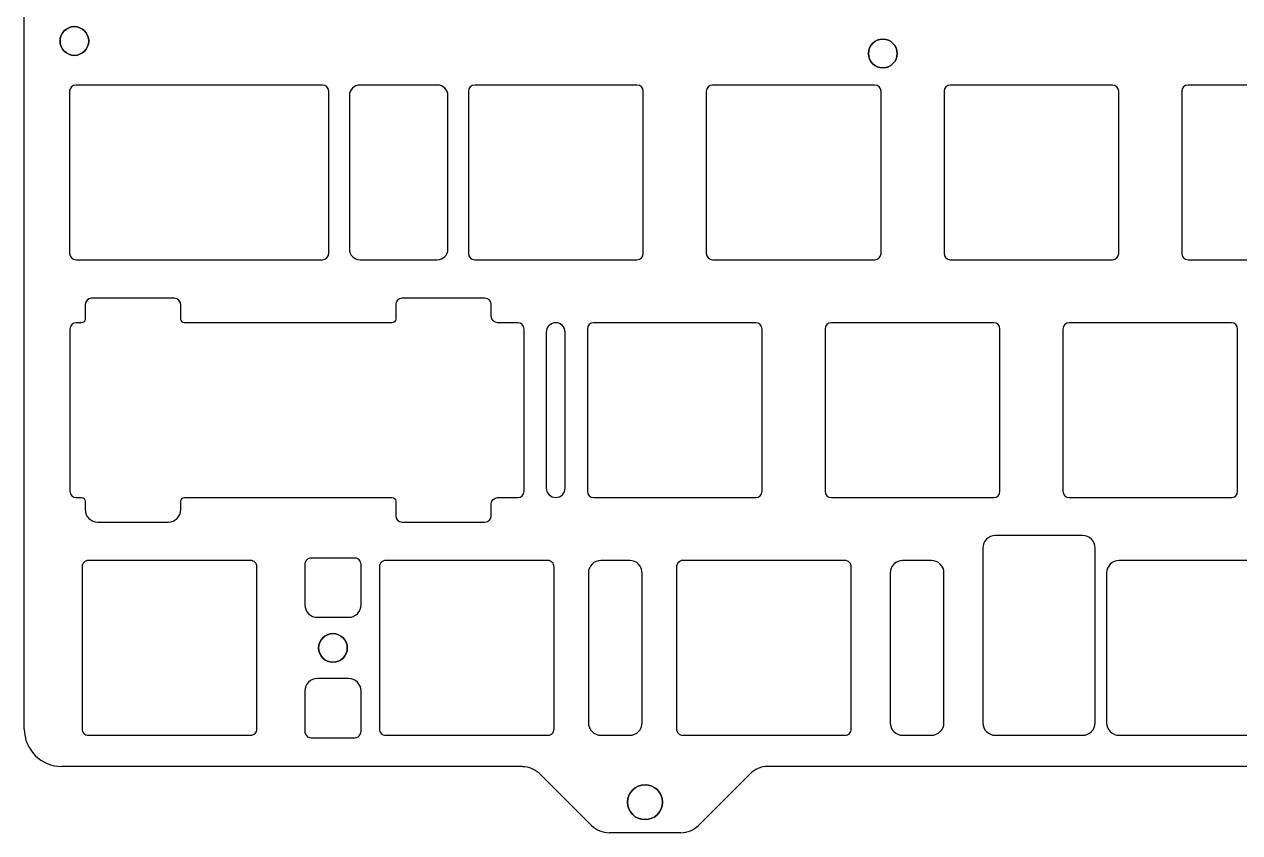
# Model space of a CAD drawing. Header units: millimetres. Extents: x 20 to 368, y 21 to 151.
# Drawn here: x 20.4 to 117.8, y 21.1 to 85.8 of the extents above; entities that cross this region are included whole.
import ezdxf

# ---------------------------------------------------------------- set-up
doc = ezdxf.new("R2010")
doc.units = ezdxf.units.MM
doc.header["$MEASUREMENT"] = 0

msp = doc.modelspace()

# ---------------------------------------------------------------- linework, layer by layer
for p, q in [((20.441, 29.358), (20.441, 142.371)), ((20.441, 29.358), (20.441, 142.371)), ((44.336, 80.958), (24.573, 80.958)), ((44.336, 80.958), (24.573, 80.958)), ((53.525, 80.958), (47.339, 80.958)), ((53.525, 80.958), (47.339, 80.958)), ((69.528, 80.958), (56.528, 80.958)), ((69.528, 80.958), (56.528, 80.958)), ((88.578, 80.958), (75.578, 80.958)), ((88.578, 80.958), (75.578, 80.958)), ((107.628, 80.958), (94.628, 80.958)), ((107.628, 80.958), (94.628, 80.958)), ((126.678, 80.958), (113.678, 80.958)), ((126.678, 80.958), (113.678, 80.958)), ((24.073, 80.458), (24.073, 67.458)), ((24.073, 80.458), (24.073, 67.458)), ((44.836, 67.458), (44.836, 80.458)), ((44.836, 67.458), (44.836, 80.458)), ((46.487, 80.106), (46.487, 67.811)), ((46.487, 80.106), (46.487, 67.811)), ((54.377, 67.811), (54.377, 80.106)), ((54.377, 67.811), (54.377, 80.106)), ((56.028, 80.458), (56.028, 67.458)), ((56.028, 80.458), (56.028, 67.458)), ((70.028, 67.458), (70.028, 80.458)), ((70.028, 67.458), (70.028, 80.458)), ((75.078, 80.458), (75.078, 67.458)), ((75.078, 80.458), (75.078, 67.458)), ((89.078, 67.458), (89.078, 80.458)), ((89.078, 67.458), (89.078, 80.458)), ((94.128, 80.458), (94.128, 67.458)), ((94.128, 80.458), (94.128, 67.458)), ((108.128, 67.458), (108.128, 80.458)), ((108.128, 67.458), (108.128, 80.458)), ((113.178, 80.458), (113.178, 67.458)), ((113.178, 80.458), (113.178, 67.458)), ((24.573, 66.958), (44.336, 66.958)), ((24.573, 66.958), (44.336, 66.958)), ((47.339, 66.958), (53.525, 66.958)), ((47.339, 66.958), (53.525, 66.958)), ((56.528, 66.958), (69.528, 66.958)), ((56.528, 66.958), (69.528, 66.958)), ((75.578, 66.958), (88.578, 66.958)), ((75.578, 66.958), (88.578, 66.958)), ((94.628, 66.958), (107.628, 66.958)), ((94.628, 66.958), (107.628, 66.958)), ((113.678, 66.958), (126.678, 66.958)), ((113.678, 66.958), (126.678, 66.958)), ((25.318, 63.37), (25.318, 62.208)), ((25.318, 63.37), (25.318, 62.208)), ((32.473, 63.87), (25.818, 63.87)), ((32.473, 63.87), (25.818, 63.87)), ((32.973, 62.208), (32.973, 63.37)), ((32.973, 62.208), (32.973, 63.37)), ((50.194, 63.37), (50.194, 62.208)), ((50.194, 63.37), (50.194, 62.208)), ((57.349, 63.87), (50.694, 63.87)), ((57.349, 63.87), (50.694, 63.87)), ((57.849, 62.408), (57.849, 63.37)), ((57.849, 62.408), (57.849, 63.37)), ((24.098, 61.408), (24.098, 48.408)), ((24.098, 61.408), (24.098, 48.408)), ((25.018, 61.908), (24.598, 61.908)), ((25.018, 61.908), (24.598, 61.908)), ((49.894, 61.908), (33.273, 61.908)), ((49.894, 61.908), (33.273, 61.908)), ((59.978, 61.908), (58.349, 61.908)), ((59.978, 61.908), (58.349, 61.908)), ((60.478, 48.408), (60.478, 61.408)), ((60.478, 48.408), (60.478, 61.408)), ((65.553, 61.408), (65.553, 48.408)), ((65.553, 61.408), (65.553, 48.408)), ((79.053, 61.908), (66.053, 61.908)), ((79.053, 61.908), (66.053, 61.908)), ((79.553, 48.408), (79.553, 61.408)), ((79.553, 48.408), (79.553, 61.408)), ((84.603, 61.408), (84.603, 48.408)), ((84.603, 61.408), (84.603, 48.408)), ((98.103, 61.908), (85.103, 61.908)), ((98.103, 61.908), (85.103, 61.908)), ((98.603, 48.408), (98.603, 61.408)), ((98.603, 48.408), (98.603, 61.408)), ((103.653, 61.408), (103.653, 48.408)), ((103.653, 61.408), (103.653, 48.408)), ((117.153, 61.908), (104.153, 61.908)), ((117.153, 61.908), (104.153, 61.908)), ((117.653, 48.408), (117.653, 61.408)), ((117.653, 48.408), (117.653, 61.408)), ((62.256, 61.149), (62.256, 48.668)), ((62.256, 61.149), (62.256, 48.668)), ((63.775, 48.668), (63.775, 61.149)), ((63.775, 48.668), (63.775, 61.149)), ((24.598, 47.908), (25.018, 47.908)), ((24.598, 47.908), (25.018, 47.908)), ((33.273, 47.908), (49.894, 47.908)), ((33.273, 47.908), (49.894, 47.908)), ((58.349, 47.908), (59.978, 47.908)), ((58.349, 47.908), (59.978, 47.908)), ((66.053, 47.908), (79.053, 47.908)), ((66.053, 47.908), (79.053, 47.908)), ((85.103, 47.908), (98.103, 47.908)), ((85.103, 47.908), (98.103, 47.908)), ((104.153, 47.908), (117.153, 47.908)), ((104.153, 47.908), (117.153, 47.908)), ((25.318, 47.608), (25.318, 46.946)), ((25.318, 47.608), (25.318, 46.946)), ((32.973, 46.946), (32.973, 47.608)), ((32.973, 46.946), (32.973, 47.608)), ((50.194, 47.608), (50.194, 46.446)), ((50.194, 47.608), (50.194, 46.446)), ((57.849, 46.446), (57.849, 47.408)), ((57.849, 46.446), (57.849, 47.408)), ((26.318, 45.946), (31.973, 45.946)), ((26.318, 45.946), (31.973, 45.946)), ((50.694, 45.946), (57.349, 45.946)), ((50.694, 45.946), (57.349, 45.946)), ((60.343, 26.358), (23.441, 26.358)), ((60.343, 26.358), (23.441, 26.358)), ((246.081, 26.358), (80, 26.358)), ((246.081, 26.358), (80, 26.358)), ((65.891, 21.639), (61.757, 25.773)), ((65.891, 21.639), (61.757, 25.773)), ((78.586, 25.773), (74.452, 21.639)), ((78.586, 25.773), (74.452, 21.639)), ((73.038, 21.053), (67.305, 21.053)), ((73.038, 21.053), (67.305, 21.053))]:
    msp.add_line(p, q)
for points in [[(106.235, 29.859), (106.235, 43.858, 0.414214), (105.234, 44.859), (98.235, 44.859, 0.414214), (97.235, 43.858), (97.235, 29.859, 0.414214), (98.235, 28.859), (105.234, 28.859, 0.414214)], [(106.235, 29.859), (106.235, 43.858, 0.414214), (105.234, 44.859), (98.235, 44.859, 0.414214), (97.235, 43.858), (97.235, 29.859, 0.414214), (98.235, 28.859), (105.234, 28.859, 0.414214)], [(39.072, 29.359), (39.072, 42.358, 0.414214), (38.571, 42.858), (25.572, 42.858, 0.414214), (25.072, 42.358), (25.072, 29.359, 0.414214), (25.572, 28.858), (38.571, 28.858, 0.414214)], [(39.072, 29.359), (39.072, 42.358, 0.414214), (38.571, 42.858), (25.572, 42.858, 0.414214), (25.072, 42.358), (25.072, 29.359, 0.414214), (25.572, 28.858), (38.571, 28.858, 0.414214)], [(47.419, 39.308), (47.419, 42.558, 0.414214), (46.919, 43.058), (43.419, 43.058, 0.414214), (42.919, 42.558), (42.919, 39.308, 0.414214), (43.919, 38.308), (46.419, 38.308, 0.414214)], [(47.419, 39.308), (47.419, 42.558, 0.414214), (46.919, 43.058), (43.419, 43.058, 0.414214), (42.919, 42.558), (42.919, 39.308, 0.414214), (43.919, 38.308), (46.419, 38.308, 0.414214)], [(62.885, 29.359), (62.885, 42.358, 0.414214), (62.384, 42.858), (49.385, 42.858, 0.414214), (48.885, 42.358), (48.885, 29.359, 0.414214), (49.385, 28.858), (62.384, 28.858, 0.414214)], [(62.885, 29.359), (62.885, 42.358, 0.414214), (62.384, 42.858), (49.385, 42.858, 0.414214), (48.885, 42.358), (48.885, 29.359, 0.414214), (49.385, 28.858), (62.384, 28.858, 0.414214)], [(69.948, 29.859), (69.948, 41.858, 0.414214), (68.947, 42.858), (66.634, 42.858, 0.414214), (65.634, 41.858), (65.634, 29.859, 0.414214), (66.634, 28.858), (68.947, 28.858, 0.414214)], [(69.948, 29.859), (69.948, 41.858, 0.414214), (68.947, 42.858), (66.634, 42.858, 0.414214), (65.634, 41.858), (65.634, 29.859, 0.414214), (66.634, 28.858), (68.947, 28.858, 0.414214)], [(73.197, 28.858), (86.196, 28.858, 0.414214), (86.696, 29.359), (86.696, 42.358, 0.414214), (86.196, 42.858), (73.197, 42.858, 0.414214), (72.697, 42.358), (72.697, 29.359, 0.414214)], [(73.197, 28.858), (86.196, 28.858, 0.414214), (86.696, 29.359), (86.696, 42.358, 0.414214), (86.196, 42.858), (73.197, 42.858, 0.414214), (72.697, 42.358), (72.697, 29.359, 0.414214)], [(94.123, 29.859), (94.123, 41.858, 0.414214), (93.122, 42.858), (90.809, 42.858, 0.414214), (89.809, 41.858), (89.809, 29.859, 0.414214), (90.809, 28.858), (93.122, 28.858, 0.414214)], [(94.123, 29.859), (94.123, 41.858, 0.414214), (93.122, 42.858), (90.809, 42.858, 0.414214), (89.809, 41.858), (89.809, 29.859, 0.414214), (90.809, 28.858), (93.122, 28.858, 0.414214)], [(142.134, 42.858), (108.154, 42.858, 0.414214), (107.154, 41.858), (107.154, 29.859, 0.414214), (108.154, 28.859), (142.134, 28.859, 0.414214), (143.135, 29.859), (143.135, 41.858, 0.414214)], [(142.134, 42.858), (108.154, 42.858, 0.414214), (107.154, 41.858), (107.154, 29.859, 0.414214), (108.154, 28.859), (142.134, 28.859, 0.414214), (143.135, 29.859), (143.135, 41.858, 0.414214)], [(47.419, 29.158), (47.419, 32.408, 0.414214), (46.419, 33.408), (43.919, 33.408, 0.414214), (42.919, 32.408), (42.919, 29.158, 0.414214), (43.419, 28.658), (46.919, 28.658, 0.414214)], [(47.419, 29.158), (47.419, 32.408, 0.414214), (46.419, 33.408), (43.919, 33.408, 0.414214), (42.919, 32.408), (42.919, 29.158, 0.414214), (43.419, 28.658), (46.919, 28.658, 0.414214)]]:
    msp.add_lwpolyline(points, format="xyb", close=True)
at = {"extrusion": (0, 0, -1)}
for centre, radius in [((-24.453, 84.483), 1.15), ((-89.222, 83.483), 1.15), ((-45.169, 35.858), 1.15), ((-70.172, 23.498), 1.4)]:
    msp.add_circle(centre, radius, dxfattribs=at)
for centre, radius in [((24.453, 84.483), 1.15), ((89.222, 83.483), 1.15), ((45.169, 35.858), 1.15), ((70.172, 23.498), 1.4)]:
    msp.add_circle(centre, radius)
for centre, radius, start, end in [((23.441, 29.358), 3, 180, 270), ((23.441, 29.358), 3, 180, 270), ((80, 24.358), 2, 90, 135), ((80, 24.358), 2, 90, 135), ((67.305, 23.053), 2, 225, 270.00009), ((67.305, 23.053), 2, 225, 270.00009), ((73.038, 23.053), 2, 270.00009, 315), ((73.038, 23.053), 2, 270.00009, 315)]:
    msp.add_arc(centre, radius, start, end)
for points in [[(24.573, 80.958), (24.297, 80.958), (24.073, 80.735), (24.073, 80.458)], [(24.573, 80.958), (24.297, 80.958), (24.073, 80.735), (24.073, 80.458)], [(44.836, 80.458), (44.836, 80.735), (44.612, 80.958), (44.336, 80.958)], [(44.836, 80.458), (44.836, 80.735), (44.612, 80.958), (44.336, 80.958)], [(47.339, 80.958), (46.869, 80.958), (46.487, 80.577), (46.487, 80.106)], [(47.339, 80.958), (46.869, 80.958), (46.487, 80.577), (46.487, 80.106)], [(54.377, 80.106), (54.377, 80.577), (53.995, 80.958), (53.525, 80.958)], [(54.377, 80.106), (54.377, 80.577), (53.995, 80.958), (53.525, 80.958)], [(56.528, 80.958), (56.252, 80.958), (56.028, 80.735), (56.028, 80.458)], [(56.528, 80.958), (56.252, 80.958), (56.028, 80.735), (56.028, 80.458)], [(70.028, 80.458), (70.028, 80.735), (69.804, 80.958), (69.528, 80.958)], [(70.028, 80.458), (70.028, 80.735), (69.804, 80.958), (69.528, 80.958)], [(75.578, 80.958), (75.302, 80.958), (75.078, 80.735), (75.078, 80.458)], [(75.578, 80.958), (75.302, 80.958), (75.078, 80.735), (75.078, 80.458)], [(89.078, 80.458), (89.078, 80.735), (88.854, 80.958), (88.578, 80.958)], [(89.078, 80.458), (89.078, 80.735), (88.854, 80.958), (88.578, 80.958)], [(94.628, 80.958), (94.352, 80.958), (94.128, 80.735), (94.128, 80.458)], [(94.628, 80.958), (94.352, 80.958), (94.128, 80.735), (94.128, 80.458)], [(108.128, 80.458), (108.128, 80.735), (107.904, 80.958), (107.628, 80.958)], [(108.128, 80.458), (108.128, 80.735), (107.904, 80.958), (107.628, 80.958)], [(113.678, 80.958), (113.402, 80.958), (113.178, 80.735), (113.178, 80.458)], [(113.678, 80.958), (113.402, 80.958), (113.178, 80.735), (113.178, 80.458)], [(24.073, 67.458), (24.073, 67.182), (24.297, 66.958), (24.573, 66.958)], [(24.073, 67.458), (24.073, 67.182), (24.297, 66.958), (24.573, 66.958)], [(44.336, 66.958), (44.612, 66.958), (44.836, 67.182), (44.836, 67.458)], [(44.336, 66.958), (44.612, 66.958), (44.836, 67.182), (44.836, 67.458)], [(46.487, 67.811), (46.487, 67.34), (46.869, 66.958), (47.339, 66.958)], [(46.487, 67.811), (46.487, 67.34), (46.869, 66.958), (47.339, 66.958)], [(53.525, 66.958), (53.995, 66.958), (54.377, 67.34), (54.377, 67.811)], [(53.525, 66.958), (53.995, 66.958), (54.377, 67.34), (54.377, 67.811)], [(56.028, 67.458), (56.028, 67.182), (56.252, 66.958), (56.528, 66.958)], [(56.028, 67.458), (56.028, 67.182), (56.252, 66.958), (56.528, 66.958)], [(69.528, 66.958), (69.804, 66.958), (70.028, 67.182), (70.028, 67.458)], [(69.528, 66.958), (69.804, 66.958), (70.028, 67.182), (70.028, 67.458)], [(75.078, 67.458), (75.078, 67.182), (75.302, 66.958), (75.578, 66.958)], [(75.078, 67.458), (75.078, 67.182), (75.302, 66.958), (75.578, 66.958)], [(88.578, 66.958), (88.854, 66.958), (89.078, 67.182), (89.078, 67.458)], [(88.578, 66.958), (88.854, 66.958), (89.078, 67.182), (89.078, 67.458)], [(94.128, 67.458), (94.128, 67.182), (94.352, 66.958), (94.628, 66.958)], [(94.128, 67.458), (94.128, 67.182), (94.352, 66.958), (94.628, 66.958)], [(107.628, 66.958), (107.904, 66.958), (108.128, 67.182), (108.128, 67.458)], [(107.628, 66.958), (107.904, 66.958), (108.128, 67.182), (108.128, 67.458)], [(113.178, 67.458), (113.178, 67.182), (113.402, 66.958), (113.678, 66.958)], [(113.178, 67.458), (113.178, 67.182), (113.402, 66.958), (113.678, 66.958)], [(25.818, 63.87), (25.542, 63.87), (25.318, 63.647), (25.318, 63.37)], [(25.818, 63.87), (25.542, 63.87), (25.318, 63.647), (25.318, 63.37)], [(32.973, 63.37), (32.973, 63.647), (32.749, 63.87), (32.473, 63.87)], [(32.973, 63.37), (32.973, 63.647), (32.749, 63.87), (32.473, 63.87)], [(50.694, 63.87), (50.418, 63.87), (50.194, 63.647), (50.194, 63.37)], [(50.694, 63.87), (50.418, 63.87), (50.194, 63.647), (50.194, 63.37)], [(57.849, 63.37), (57.849, 63.647), (57.625, 63.87), (57.349, 63.87)], [(57.849, 63.37), (57.849, 63.647), (57.625, 63.87), (57.349, 63.87)], [(58.349, 61.908), (58.072, 61.908), (57.849, 62.132), (57.849, 62.408)], [(58.349, 61.908), (58.072, 61.908), (57.849, 62.132), (57.849, 62.408)], [(24.598, 61.908), (24.322, 61.908), (24.098, 61.685), (24.098, 61.408)], [(24.598, 61.908), (24.322, 61.908), (24.098, 61.685), (24.098, 61.408)], [(25.318, 62.208), (25.318, 62.043), (25.183, 61.908), (25.018, 61.908)], [(25.318, 62.208), (25.318, 62.043), (25.183, 61.908), (25.018, 61.908)], [(33.273, 61.908), (33.107, 61.908), (32.973, 62.043), (32.973, 62.208)], [(33.273, 61.908), (33.107, 61.908), (32.973, 62.043), (32.973, 62.208)], [(50.194, 62.208), (50.194, 62.043), (50.059, 61.908), (49.894, 61.908)], [(50.194, 62.208), (50.194, 62.043), (50.059, 61.908), (49.894, 61.908)], [(60.478, 61.408), (60.478, 61.685), (60.254, 61.908), (59.978, 61.908)], [(60.478, 61.408), (60.478, 61.685), (60.254, 61.908), (59.978, 61.908)], [(66.053, 61.908), (65.777, 61.908), (65.553, 61.685), (65.553, 61.408)], [(66.053, 61.908), (65.777, 61.908), (65.553, 61.685), (65.553, 61.408)], [(79.553, 61.408), (79.553, 61.685), (79.329, 61.908), (79.053, 61.908)], [(79.553, 61.408), (79.553, 61.685), (79.329, 61.908), (79.053, 61.908)], [(85.103, 61.908), (84.827, 61.908), (84.603, 61.685), (84.603, 61.408)], [(85.103, 61.908), (84.827, 61.908), (84.603, 61.685), (84.603, 61.408)], [(98.603, 61.408), (98.603, 61.685), (98.379, 61.908), (98.103, 61.908)], [(98.603, 61.408), (98.603, 61.685), (98.379, 61.908), (98.103, 61.908)], [(104.153, 61.908), (103.877, 61.908), (103.653, 61.685), (103.653, 61.408)], [(104.153, 61.908), (103.877, 61.908), (103.653, 61.685), (103.653, 61.408)], [(117.653, 61.408), (117.653, 61.685), (117.429, 61.908), (117.153, 61.908)], [(117.653, 61.408), (117.653, 61.685), (117.429, 61.908), (117.153, 61.908)], [(24.098, 48.408), (24.098, 48.132), (24.322, 47.908), (24.598, 47.908)], [(24.098, 48.408), (24.098, 48.132), (24.322, 47.908), (24.598, 47.908)], [(25.018, 47.908), (25.183, 47.908), (25.318, 47.774), (25.318, 47.608)], [(25.018, 47.908), (25.183, 47.908), (25.318, 47.774), (25.318, 47.608)], [(32.973, 47.608), (32.973, 47.774), (33.107, 47.908), (33.273, 47.908)], [(32.973, 47.608), (32.973, 47.774), (33.107, 47.908), (33.273, 47.908)], [(49.894, 47.908), (50.059, 47.908), (50.194, 47.774), (50.194, 47.608)], [(49.894, 47.908), (50.059, 47.908), (50.194, 47.774), (50.194, 47.608)], [(57.849, 47.408), (57.849, 47.685), (58.072, 47.908), (58.349, 47.908)], [(57.849, 47.408), (57.849, 47.685), (58.072, 47.908), (58.349, 47.908)], [(59.978, 47.908), (60.254, 47.908), (60.478, 48.132), (60.478, 48.408)], [(59.978, 47.908), (60.254, 47.908), (60.478, 48.132), (60.478, 48.408)], [(65.553, 48.408), (65.553, 48.132), (65.777, 47.908), (66.053, 47.908)], [(65.553, 48.408), (65.553, 48.132), (65.777, 47.908), (66.053, 47.908)], [(79.053, 47.908), (79.329, 47.908), (79.553, 48.132), (79.553, 48.408)], [(79.053, 47.908), (79.329, 47.908), (79.553, 48.132), (79.553, 48.408)], [(84.603, 48.408), (84.603, 48.132), (84.827, 47.908), (85.103, 47.908)], [(84.603, 48.408), (84.603, 48.132), (84.827, 47.908), (85.103, 47.908)], [(98.103, 47.908), (98.379, 47.908), (98.603, 48.132), (98.603, 48.408)], [(98.103, 47.908), (98.379, 47.908), (98.603, 48.132), (98.603, 48.408)], [(103.653, 48.408), (103.653, 48.132), (103.877, 47.908), (104.153, 47.908)], [(103.653, 48.408), (103.653, 48.132), (103.877, 47.908), (104.153, 47.908)], [(117.153, 47.908), (117.429, 47.908), (117.653, 48.132), (117.653, 48.408)], [(117.153, 47.908), (117.429, 47.908), (117.653, 48.132), (117.653, 48.408)], [(25.318, 46.946), (25.318, 46.394), (25.766, 45.946), (26.318, 45.946)], [(25.318, 46.946), (25.318, 46.394), (25.766, 45.946), (26.318, 45.946)], [(31.973, 45.946), (32.525, 45.946), (32.973, 46.394), (32.973, 46.946)], [(31.973, 45.946), (32.525, 45.946), (32.973, 46.394), (32.973, 46.946)], [(50.194, 46.446), (50.194, 46.17), (50.418, 45.946), (50.694, 45.946)], [(50.194, 46.446), (50.194, 46.17), (50.418, 45.946), (50.694, 45.946)], [(57.349, 45.946), (57.625, 45.946), (57.849, 46.17), (57.849, 46.446)], [(57.349, 45.946), (57.625, 45.946), (57.849, 46.17), (57.849, 46.446)]]:
    msp.add_open_spline(points, degree=3)
for points, knots in [([(63.775, 61.149), (63.775, 61.569), (63.435, 61.908), (63.016, 61.908), (62.596, 61.908), (62.256, 61.569), (62.256, 61.149)], [-7, -7, -7, -7, -5.999998, -5.999998, -5.999998, -5, -5, -5, -5]), ([(63.775, 61.149), (63.775, 61.569), (63.435, 61.908), (63.016, 61.908), (62.596, 61.908), (62.256, 61.569), (62.256, 61.149)], [-7, -7, -7, -7, -5.999998, -5.999998, -5.999998, -5, -5, -5, -5]), ([(62.256, 48.668), (62.256, 48.248), (62.596, 47.908), (63.016, 47.908), (63.435, 47.908), (63.775, 48.248), (63.775, 48.668)], [-10, -10, -10, -10, -8.999998, -8.999998, -8.999998, -8, -8, -8, -8]), ([(62.256, 48.668), (62.256, 48.248), (62.596, 47.908), (63.016, 47.908), (63.435, 47.908), (63.775, 48.248), (63.775, 48.668)], [-10, -10, -10, -10, -8.999998, -8.999998, -8.999998, -8, -8, -8, -8]), ([(60.343, 26.358), (60.606, 26.358), (60.866, 26.307), (61.351, 26.106), (61.572, 25.959), (61.757, 25.773)], [-0.1577024, -0.1577024, -0.1577024, -0.1577024, -0.0788512, -0.0788512, 0, 0, 0, 0]), ([(60.343, 26.358), (60.606, 26.358), (60.866, 26.307), (61.351, 26.106), (61.572, 25.959), (61.757, 25.773)], [-0.1577024, -0.1577024, -0.1577024, -0.1577024, -0.0788512, -0.0788512, 0, 0, 0, 0])]:
    msp.add_open_spline(points, degree=3, knots=knots)

doc.saveas('drawing.dxf')
